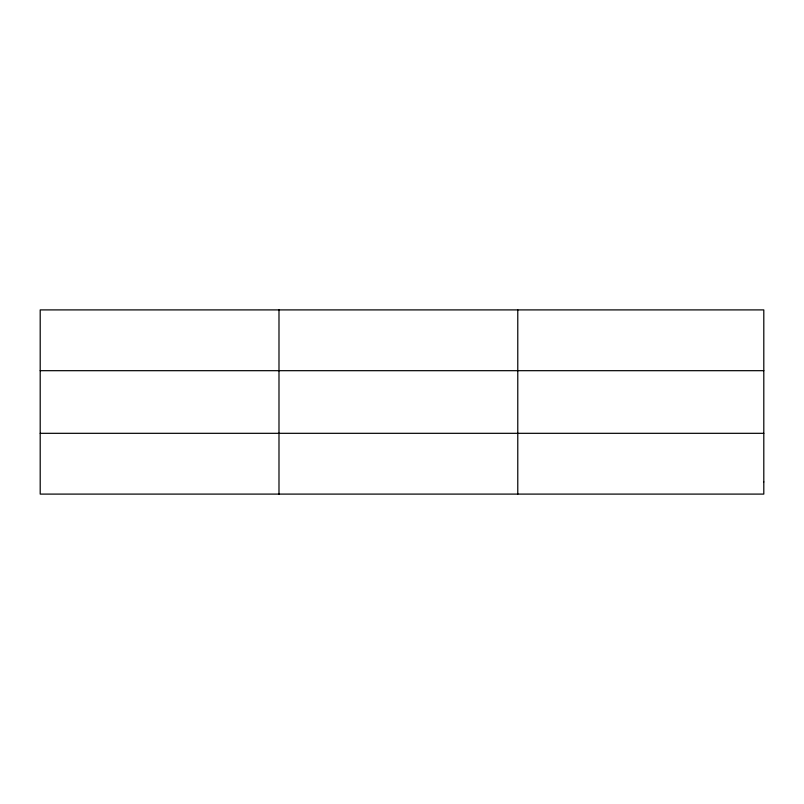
<?xml version="1.0" encoding="UTF-8"?>
<svg xmlns="http://www.w3.org/2000/svg" width="804" height="804" viewBox="0 0 804 804"><rect width="100%" height="100%" fill="white"/><g stroke="black" fill="none" stroke-linecap="round" stroke-linejoin="round"><path stroke-width="1.21" d="M278.988 494.098L278.988 309.902M517.776 494.098L517.776 309.902M40.2 370.684L763.8 370.684M40.2 433.316L763.8 433.316M763.8 481.938L763.8 494.098L40.2 494.098L40.2 309.902L763.8 309.902L763.8 481.938"/></g></svg>
